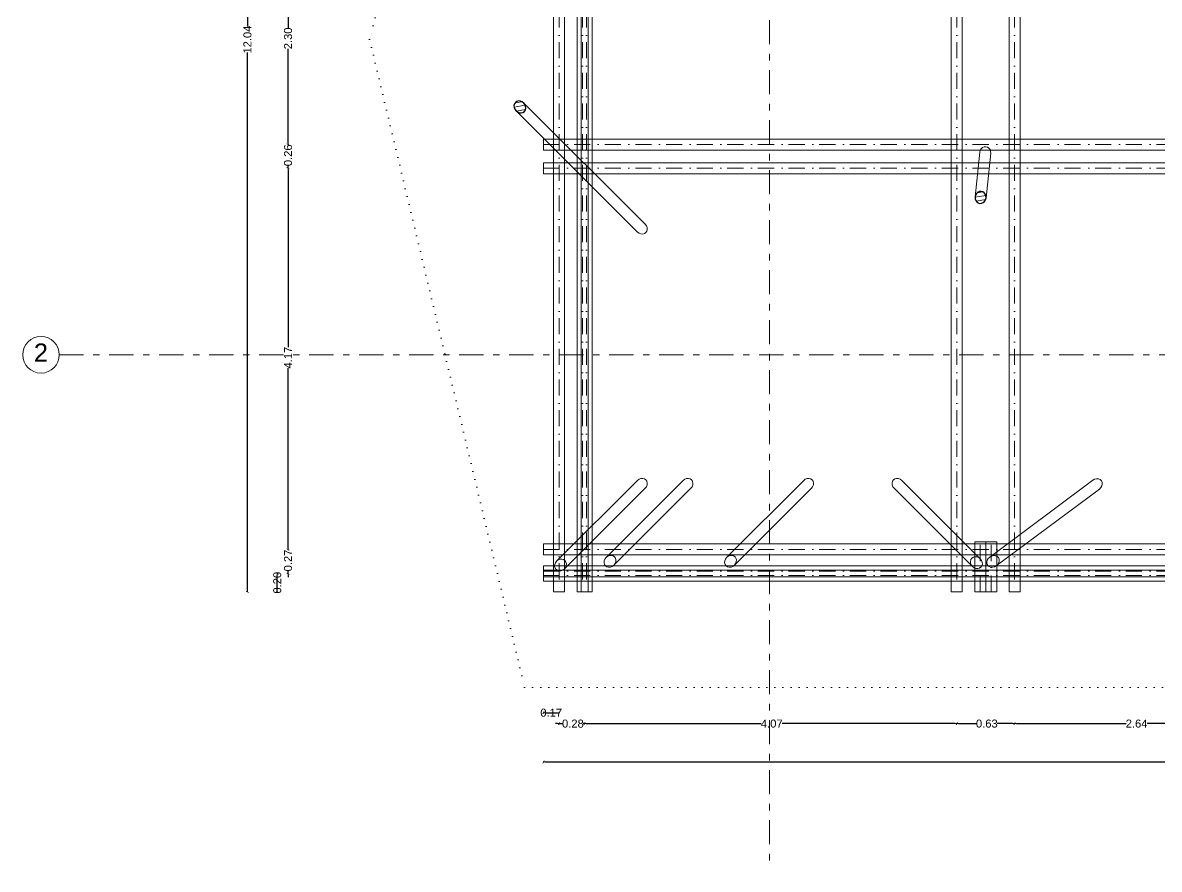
# Model space of a CAD drawing. Header units: millimetres. Extents: x -71878 to 121433, y -67383 to 83273.
# Drawn here: x 89105 to 101535, y -26518 to -17262 of the extents above; entities that cross this region are included whole.
import ezdxf

# ---------------------------------------------------------------- set-up
doc = ezdxf.new("R2010")
doc.units = ezdxf.units.MM
doc.header["$MEASUREMENT"] = 0
doc.set_wipeout_variables(frame=1)
for name, pattern in [('Dense Dotted', [88.194442, 0, -88.194442]), ('Dot & Dashed', [335.138881, 176.388884, -88.194442, 0, -70.555556]), ('Double Dashed', [546.805537, 264.583325, -105.833328, 70.555556, -105.833328]), ('Wipeout_Contour', [1000, 0, -1000])]:
    doc.linetypes.add(name, pattern=pattern)
for name, color, linetype, lineweight in [('ACOTACIONES', 7, 'Continuous', 9), ('COLUMNAS_Pluma_Nº__1', 7, 'Continuous', 0), ('COLUMNAS_Pluma_Nº__6', 255, 'Continuous', 0), ('COLUMNAS_Pluma_Nº__81', 7, 'Continuous', 30), ('EJES_Pluma_Nº__21', 7, 'Continuous', 5), ('SANITARIAS_Pluma_Nº__61', 7, 'Continuous', 20), ('Vigas_Pluma_Nº__21', 7, 'Continuous', 5)]:
    doc.layers.add(name, color=color, linetype=linetype, lineweight=lineweight)
doc.layers.add('COLUMNAS', color=7, linetype='Continuous')
doc.layers.add('Vigas_Pluma_Nº__24', color=7, linetype='Continuous', lineweight=5, true_color=0x969696)
doc.styles.add('Estilo_Generado_1', font='swiss.ttf')
doc.styles.add('Estilo_Generado_2', font='Arial.ttf')
doc.dimstyles.new('Estilo_Generado__1', dxfattribs={"dimtxt": 87.5, "dimasz": 19, "dimexe": 0.18, "dimexo": 0, "dimgap": 0.09, "dimtad": 0, "dimlfac": 0.001, "dimzin": 0, "dimdsep": 46, "dimtxsty": 'Estilo_Generado_2', "dimblk": 'ARROWHEAD_2', "dimblk1": 'ARROWHEAD_2', "dimblk2": 'ARROWHEAD_2', "dimcen": 0.09, "dimse1": 1, "dimse2": 1, "dimclrd": 7, "dimclre": 7, "dimclrt": 7, "dimadec": 0, "dimazin": 0, "dimtfac": 1, "dimtmove": 0, "dimatfit": 3, "dimfxl": 1, "dimtolj": 1, "dimtzin": 0, "dimarcsym": 0})
doc.dimstyles.new('Estilo_Generado__2', dxfattribs={"dimtxt": 87.5, "dimasz": 19, "dimexe": 0.18, "dimexo": 0, "dimgap": 0.09, "dimtad": 0, "dimlfac": 0.001, "dimzin": 0, "dimdsep": 46, "dimtxsty": 'Estilo_Generado_2', "dimblk": 'ARROWHEAD_2', "dimblk1": 'ARROWHEAD_2', "dimblk2": 'ARROWHEAD_2', "dimcen": 0.09, "dimse1": 1, "dimse2": 1, "dimclrd": 7, "dimclre": 7, "dimclrt": 7, "dimadec": 0, "dimazin": 0, "dimtfac": 1, "dimtmove": 0, "dimatfit": 3, "dimfxl": 1, "dimtolj": 1, "dimtzin": 0, "dimarcsym": 0})
pattern_1 = [(10, (67552.546, -19095.84), (-7.81417, 44.31635), [])]

# ---------------------------------------------------------------- blocks, each defined once
blk = doc.blocks.new('ARROWHEAD_2')
at = {"color": 0, "linetype": 'Continuous', "lineweight": 0}
for p, q in [((0, 0), (-1, 0)), ((-0.38, -0.66), (0.38, 0.66))]:
    blk.add_line(p, q, dxfattribs=at)
blk = doc.blocks.new('*D623')
at = {"layer": 'ACOTACIONES', "color": 7, "linetype": 'Continuous', "lineweight": -2, "transparency": 16777216}
for p, q in [((91563, -11459), (91563, -17302)), ((91563, -23465), (91563, -17589))]:
    blk.add_line(p, q, dxfattribs=at)
at = {"layer": 'Defpoints', "color": 0, "linetype": 'Continuous', "transparency": 16777216}
for p in [(91563, -11440), (94911, -11440), (94911, -23484)]:
    blk.add_point(p, dxfattribs=at)
at = {"layer": 'ACOTACIONES', "color": 7, "linetype": 'Continuous', "lineweight": -2, "transparency": 16777216, "xscale": 19, "yscale": 19, "zscale": 19}
for p, rotation in [((91563, -11440), 90), ((91563, -23484), 270)]:
    blk.add_blockref('ARROWHEAD_2', p, dxfattribs=dict(at, rotation=rotation))
at = {"layer": 'ACOTACIONES', "color": 7, "linetype": 'Continuous', "transparency": 16777216, "insert": (91563, -17446), "char_height": 87.5, "attachment_point": 5, "rotation": 90, "style": 'Estilo_Generado_2'}
blk.add_mtext('\\A1;12.04', dxfattribs=at)
blk = doc.blocks.new('*D624')
at = {"layer": 'ACOTACIONES', "color": 7, "linetype": 'Continuous', "lineweight": -2, "transparency": 16777216}
for p, q in [((92007, -23002), (92007, -22983)), ((92007, -23021), (92007, -23029)), ((92007, -23288), (92007, -23255)), ((92007, -23307), (92007, -23326))]:
    blk.add_line(p, q, dxfattribs=at)
at = {"layer": 'Defpoints', "color": 0, "linetype": 'Continuous', "transparency": 16777216}
for p in [(92007, -23021), (94799, -23021), (94799, -23288)]:
    blk.add_point(p, dxfattribs=at)
at = {"layer": 'ACOTACIONES', "color": 7, "linetype": 'Continuous', "lineweight": -2, "transparency": 16777216, "xscale": 19, "yscale": 19, "zscale": 19}
for p, rotation in [((92007, -23021), 270), ((92007, -23288), 90)]:
    blk.add_blockref('ARROWHEAD_2', p, dxfattribs=dict(at, rotation=rotation))
at = {"layer": 'ACOTACIONES', "color": 7, "linetype": 'Continuous', "transparency": 16777216, "insert": (92007, -23142), "char_height": 87.5, "attachment_point": 5, "rotation": 90, "style": 'Estilo_Generado_2'}
blk.add_mtext('\\A1;0.27', dxfattribs=at)
blk = doc.blocks.new('*D625')
at = {"layer": 'ACOTACIONES', "color": 7, "linetype": 'Continuous', "lineweight": -2, "transparency": 16777216}
for p, q in [((92007, -18871), (92007, -20809)), ((92007, -23002), (92007, -21040))]:
    blk.add_line(p, q, dxfattribs=at)
at = {"layer": 'Defpoints', "color": 0, "linetype": 'Continuous', "transparency": 16777216}
for p in [(92007, -18852), (94799, -18852), (94799, -23021)]:
    blk.add_point(p, dxfattribs=at)
at = {"layer": 'ACOTACIONES', "color": 7, "linetype": 'Continuous', "lineweight": -2, "transparency": 16777216, "xscale": 19, "yscale": 19, "zscale": 19}
for p, rotation in [((92007, -18852), 90), ((92007, -23021), 270)]:
    blk.add_blockref('ARROWHEAD_2', p, dxfattribs=dict(at, rotation=rotation))
at = {"layer": 'ACOTACIONES', "color": 7, "linetype": 'Continuous', "transparency": 16777216, "insert": (92007, -20924), "char_height": 87.5, "attachment_point": 5, "rotation": 90, "style": 'Estilo_Generado_2'}
blk.add_mtext('\\A1;4.17', dxfattribs=at)
blk = doc.blocks.new('*D626')
at = {"layer": 'ACOTACIONES', "color": 7, "linetype": 'Continuous', "lineweight": -2, "transparency": 16777216}
for p, q in [((92007, -18575), (92007, -18556)), ((92007, -18594), (92007, -18598)), ((92007, -18852), (92007, -18824)), ((92007, -18871), (92007, -18890))]:
    blk.add_line(p, q, dxfattribs=at)
at = {"layer": 'Defpoints', "color": 0, "linetype": 'Continuous', "transparency": 16777216}
for p in [(92007, -18594), (94799, -18594), (94799, -18852)]:
    blk.add_point(p, dxfattribs=at)
at = {"layer": 'ACOTACIONES', "color": 7, "linetype": 'Continuous', "lineweight": -2, "transparency": 16777216, "xscale": 19, "yscale": 19, "zscale": 19}
for p, rotation in [((92007, -18594), 270), ((92007, -18852), 90)]:
    blk.add_blockref('ARROWHEAD_2', p, dxfattribs=dict(at, rotation=rotation))
at = {"layer": 'ACOTACIONES', "color": 7, "linetype": 'Continuous', "transparency": 16777216, "insert": (92007, -18711), "char_height": 87.5, "attachment_point": 5, "rotation": 90, "style": 'Estilo_Generado_2'}
blk.add_mtext('\\A1;0.26', dxfattribs=at)
blk = doc.blocks.new('*D627')
at = {"layer": 'ACOTACIONES', "color": 7, "linetype": 'Continuous', "lineweight": -2, "transparency": 16777216}
for p, q in [((92007, -16316), (92007, -17319)), ((92007, -18575), (92007, -17548))]:
    blk.add_line(p, q, dxfattribs=at)
at = {"layer": 'Defpoints', "color": 0, "linetype": 'Continuous', "transparency": 16777216}
for p in [(92007, -16297), (94799, -16297), (94799, -18594)]:
    blk.add_point(p, dxfattribs=at)
at = {"layer": 'ACOTACIONES', "color": 7, "linetype": 'Continuous', "lineweight": -2, "transparency": 16777216, "xscale": 19, "yscale": 19, "zscale": 19}
for p, rotation in [((92007, -16297), 90), ((92007, -18594), 270)]:
    blk.add_blockref('ARROWHEAD_2', p, dxfattribs=dict(at, rotation=rotation))
at = {"layer": 'ACOTACIONES', "color": 7, "linetype": 'Continuous', "transparency": 16777216, "insert": (92007, -17433), "char_height": 87.5, "attachment_point": 5, "rotation": 90, "style": 'Estilo_Generado_2'}
blk.add_mtext('\\A1;2.30', dxfattribs=at)
blk = doc.blocks.new('*D631')
at = {"layer": 'ACOTACIONES', "color": 7, "linetype": 'Continuous', "lineweight": -2, "transparency": 16777216}
blk.add_line((91889, -23465), (91889, -23305), dxfattribs=at)
at = {"layer": 'Defpoints', "color": 0, "linetype": 'Continuous', "transparency": 16777216}
for p in [(91889, -23286), (94799, -23286), (94911, -23484)]:
    blk.add_point(p, dxfattribs=at)
at = {"layer": 'ACOTACIONES', "color": 7, "linetype": 'Continuous', "lineweight": -2, "transparency": 16777216, "xscale": 19, "yscale": 19, "zscale": 19}
for p, rotation in [((91889, -23286), 90), ((91889, -23484), 270)]:
    blk.add_blockref('ARROWHEAD_2', p, dxfattribs=dict(at, rotation=rotation))
at = {"layer": 'ACOTACIONES', "color": 7, "linetype": 'Continuous', "transparency": 16777216, "insert": (91889, -23385), "char_height": 87.5, "attachment_point": 5, "rotation": 90, "style": 'Estilo_Generado_2'}
blk.add_mtext('\\A1;0.20', dxfattribs=at)
blk = doc.blocks.new('*D633')
at = {"layer": 'ACOTACIONES', "color": 7, "linetype": 'Continuous', "lineweight": -2, "transparency": 16777216}
blk.add_line((94818, -24807), (94952, -24807), dxfattribs=at)
at = {"layer": 'Defpoints', "color": 0, "linetype": 'Continuous', "transparency": 16777216}
for p in [(94799, -23367), (94971, -23484), (94971, -24807)]:
    blk.add_point(p, dxfattribs=at)
at = {"layer": 'ACOTACIONES', "color": 7, "linetype": 'Continuous', "lineweight": -2, "transparency": 16777216, "xscale": 19, "yscale": 19, "zscale": 19, "rotation": 180}
blk.add_blockref('ARROWHEAD_2', (94799, -24807), dxfattribs=at)
at = {"layer": 'ACOTACIONES', "color": 7, "linetype": 'Continuous', "lineweight": -2, "transparency": 16777216, "xscale": 19, "yscale": 19, "zscale": 19}
blk.add_blockref('ARROWHEAD_2', (94971, -24807), dxfattribs=at)
at = {"layer": 'ACOTACIONES', "color": 7, "linetype": 'Continuous', "transparency": 16777216, "insert": (94885, -24807), "char_height": 87.5, "attachment_point": 5, "style": 'Estilo_Generado_2'}
blk.add_mtext('\\A1;0.17', dxfattribs=at)
blk = doc.blocks.new('*D634')
at = {"layer": 'ACOTACIONES', "color": 7, "linetype": 'Continuous', "lineweight": -2, "transparency": 16777216}
for p, q in [((94952, -24926), (94933, -24926)), ((94971, -24926), (95009, -24926)), ((95248, -24926), (95235, -24926)), ((95267, -24926), (95286, -24926))]:
    blk.add_line(p, q, dxfattribs=at)
at = {"layer": 'Defpoints', "color": 0, "linetype": 'Continuous', "transparency": 16777216}
for p in [(94971, -23484), (95248, -23484), (95248, -24926)]:
    blk.add_point(p, dxfattribs=at)
at = {"layer": 'ACOTACIONES', "color": 7, "linetype": 'Continuous', "lineweight": -2, "transparency": 16777216, "xscale": 19, "yscale": 19, "zscale": 19}
blk.add_blockref('ARROWHEAD_2', (94971, -24926), dxfattribs=at)
at = {"layer": 'ACOTACIONES', "color": 7, "linetype": 'Continuous', "lineweight": -2, "transparency": 16777216, "xscale": 19, "yscale": 19, "zscale": 19, "rotation": 180}
blk.add_blockref('ARROWHEAD_2', (95248, -24926), dxfattribs=at)
at = {"layer": 'ACOTACIONES', "color": 7, "linetype": 'Continuous', "transparency": 16777216, "insert": (95122, -24926), "char_height": 87.5, "attachment_point": 5, "style": 'Estilo_Generado_2'}
blk.add_mtext('\\A1;0.28', dxfattribs=at)
blk = doc.blocks.new('*D635')
at = {"layer": 'ACOTACIONES', "color": 7, "linetype": 'Continuous', "lineweight": -2, "transparency": 16777216}
for p, q in [((95267, -24926), (97181, -24926)), ((99301, -24926), (97412, -24926))]:
    blk.add_line(p, q, dxfattribs=at)
at = {"layer": 'Defpoints', "color": 0, "linetype": 'Continuous', "transparency": 16777216}
for p in [(95248, -23484), (99320, -23484), (99320, -24926)]:
    blk.add_point(p, dxfattribs=at)
at = {"layer": 'ACOTACIONES', "color": 7, "linetype": 'Continuous', "lineweight": -2, "transparency": 16777216, "xscale": 19, "yscale": 19, "zscale": 19, "rotation": 180}
blk.add_blockref('ARROWHEAD_2', (95248, -24926), dxfattribs=at)
at = {"layer": 'ACOTACIONES', "color": 7, "linetype": 'Continuous', "lineweight": -2, "transparency": 16777216, "xscale": 19, "yscale": 19, "zscale": 19}
blk.add_blockref('ARROWHEAD_2', (99320, -24926), dxfattribs=at)
at = {"layer": 'ACOTACIONES', "color": 7, "linetype": 'Continuous', "transparency": 16777216, "insert": (97297, -24926), "char_height": 87.5, "attachment_point": 5, "style": 'Estilo_Generado_2'}
blk.add_mtext('\\A1;4.07', dxfattribs=at)
blk = doc.blocks.new('*D636')
at = {"layer": 'ACOTACIONES', "color": 7, "linetype": 'Continuous', "lineweight": -2, "transparency": 16777216}
for p, q in [((99339, -24926), (99536, -24926)), ((99934, -24926), (99762, -24926))]:
    blk.add_line(p, q, dxfattribs=at)
at = {"layer": 'Defpoints', "color": 0, "linetype": 'Continuous', "transparency": 16777216}
for p in [(99320, -23484), (99953, -23484), (99953, -24926)]:
    blk.add_point(p, dxfattribs=at)
at = {"layer": 'ACOTACIONES', "color": 7, "linetype": 'Continuous', "lineweight": -2, "transparency": 16777216, "xscale": 19, "yscale": 19, "zscale": 19, "rotation": 180}
blk.add_blockref('ARROWHEAD_2', (99320, -24926), dxfattribs=at)
at = {"layer": 'ACOTACIONES', "color": 7, "linetype": 'Continuous', "lineweight": -2, "transparency": 16777216, "xscale": 19, "yscale": 19, "zscale": 19}
blk.add_blockref('ARROWHEAD_2', (99953, -24926), dxfattribs=at)
at = {"layer": 'ACOTACIONES', "color": 7, "linetype": 'Continuous', "transparency": 16777216, "insert": (99649, -24926), "char_height": 87.5, "attachment_point": 5, "style": 'Estilo_Generado_2'}
blk.add_mtext('\\A1;0.63', dxfattribs=at)
blk = doc.blocks.new('*D637')
at = {"layer": 'ACOTACIONES', "color": 7, "linetype": 'Continuous', "lineweight": -2, "transparency": 16777216}
for p, q in [((99972, -24926), (101172, -24926)), ((102577, -24926), (101402, -24926))]:
    blk.add_line(p, q, dxfattribs=at)
at = {"layer": 'Defpoints', "color": 0, "linetype": 'Continuous', "transparency": 16777216}
for p in [(99953, -23484), (102596, -23484), (102596, -24926)]:
    blk.add_point(p, dxfattribs=at)
at = {"layer": 'ACOTACIONES', "color": 7, "linetype": 'Continuous', "lineweight": -2, "transparency": 16777216, "xscale": 19, "yscale": 19, "zscale": 19, "rotation": 180}
blk.add_blockref('ARROWHEAD_2', (99953, -24926), dxfattribs=at)
at = {"layer": 'ACOTACIONES', "color": 7, "linetype": 'Continuous', "lineweight": -2, "transparency": 16777216, "xscale": 19, "yscale": 19, "zscale": 19}
blk.add_blockref('ARROWHEAD_2', (102596, -24926), dxfattribs=at)
at = {"layer": 'ACOTACIONES', "color": 7, "linetype": 'Continuous', "transparency": 16777216, "insert": (101287, -24926), "char_height": 87.5, "attachment_point": 5, "style": 'Estilo_Generado_2'}
blk.add_mtext('\\A1;2.64', dxfattribs=at)
blk = doc.blocks.new('*D644')
at = {"layer": 'ACOTACIONES', "color": 7, "linetype": 'Continuous', "lineweight": -2, "transparency": 16777216}
for p, q in [((94818, -25345), (102612, -25345)), ((110661, -25345), (102899, -25345))]:
    blk.add_line(p, q, dxfattribs=at)
at = {"layer": 'Defpoints', "color": 0, "linetype": 'Continuous', "transparency": 16777216}
for p in [(94799, -23367), (110680, -23367), (110680, -25345)]:
    blk.add_point(p, dxfattribs=at)
at = {"layer": 'ACOTACIONES', "color": 7, "linetype": 'Continuous', "lineweight": -2, "transparency": 16777216, "xscale": 19, "yscale": 19, "zscale": 19, "rotation": 180}
blk.add_blockref('ARROWHEAD_2', (94799, -25345), dxfattribs=at)
at = {"layer": 'ACOTACIONES', "color": 7, "linetype": 'Continuous', "lineweight": -2, "transparency": 16777216, "xscale": 19, "yscale": 19, "zscale": 19}
blk.add_blockref('ARROWHEAD_2', (110680, -25345), dxfattribs=at)
at = {"layer": 'ACOTACIONES', "color": 7, "linetype": 'Continuous', "transparency": 16777216, "insert": (102756, -25345), "char_height": 87.5, "attachment_point": 5, "style": 'Estilo_Generado_2'}
blk.add_mtext('\\A1;15.88', dxfattribs=at)

msp = doc.modelspace()

# ---------------------------------------------------------------- linework, layer by layer
at = {"layer": 'COLUMNAS_Pluma_Nº__1', "linetype": 'Continuous', "flags": 128}
for points in [[(94584.709, -18139.656), (95912.745, -19465.232)], [(94499.935, -18224.587), (95827.971, -19550.164)], [(99691.039, -18688.488), (99690.205, -18668.149), (99683.612, -18649.194), (99671.903, -18633.475), (99656.227, -18622.534), (99638.116, -18617.439), (99619.344, -18618.691), (99601.749, -18626.166), (99587.052, -18639.133), (99576.693, -18656.323), (99571.685, -18676.053)], [(99571.685, -18676.053), (99520.66, -19165.792)], [(99691.039, -18688.488), (99640.014, -19178.228)], [(95912.745, -19465.232), (95925.823, -19482.436), (95933.472, -19502.111), (95934.943, -19522.334), (95930.092, -19541.124), (95919.393, -19556.643), (95903.895, -19567.37), (95885.114, -19572.256), (95864.889, -19570.822), (95845.198, -19563.21), (95827.971, -19550.164)], [(95827.971, -22267.441), (95845.198, -22254.395), (95864.889, -22246.783), (95885.114, -22245.349), (95903.895, -22250.236), (95919.393, -22260.963), (95930.092, -22276.481), (95934.943, -22295.271), (95933.472, -22315.494), (95925.823, -22335.17), (95912.745, -22352.373)], [(96327.971, -22267.441), (96345.198, -22254.395), (96364.889, -22246.783), (96385.114, -22245.349), (96403.895, -22250.236), (96419.393, -22260.963), (96430.092, -22276.481), (96434.943, -22295.271), (96433.472, -22315.494), (96425.823, -22335.17), (96412.745, -22352.373)], [(97646.178, -22267.441), (97663.406, -22254.395), (97683.096, -22246.783), (97703.321, -22245.349), (97722.102, -22250.236), (97737.601, -22260.963), (97748.299, -22276.481), (97753.15, -22295.271), (97751.679, -22315.494), (97744.031, -22335.17), (97730.953, -22352.373)], [(98635.008, -22352.373), (98621.93, -22335.17), (98614.281, -22315.494), (98612.811, -22295.271), (98617.662, -22276.481), (98628.36, -22260.963), (98643.858, -22250.236), (98662.64, -22245.349), (98682.865, -22246.783), (98702.555, -22254.395), (98719.782, -22267.441)], [(94944.085, -23149.691), (95827.971, -22267.441)], [(95028.859, -23234.622), (95912.745, -22352.373)], [(96327.971, -22267.441), (95485.226, -23108.626)], [(96412.745, -22352.373), (95570, -23193.558)], [(96803.433, -23108.626), (97646.178, -22267.441)], [(96888.207, -23193.558), (97730.953, -22352.373)], [(99492.822, -23208.597), (98635.008, -22352.373)], [(99577.596, -23123.666), (98719.782, -22267.441)], [(99681.004, -23104.399), (100808.097, -22264.983)], [(99752.681, -23200.64), (100879.774, -22361.224)], [(100808.097, -22264.983), (100827.746, -22254.011), (100848.979, -22248.823), (100869.719, -22249.928), (100887.935, -22257.216), (100901.844, -22269.976), (100910.084, -22286.956), (100911.85, -22306.497), (100906.967, -22326.684), (100895.915, -22345.542), (100879.774, -22361.224)]]:
    msp.add_lwpolyline(points, dxfattribs=at)
for points in [[(95583.078, -23176.355), (95590.727, -23156.679), (95592.197, -23136.456), (95587.346, -23117.666), (95576.648, -23102.147), (95561.15, -23091.42), (95542.368, -23086.534), (95522.143, -23087.968), (95502.453, -23095.58), (95485.226, -23108.626), (95472.147, -23125.829), (95464.499, -23145.505), (95463.028, -23165.728), (95467.879, -23184.518), (95478.578, -23200.036), (95494.076, -23210.763), (95512.857, -23215.649), (95533.082, -23214.216), (95552.772, -23206.604), (95570, -23193.558)], [(96888.207, -23193.558), (96870.98, -23206.604), (96851.29, -23214.216), (96831.064, -23215.649), (96812.283, -23210.763), (96796.785, -23200.036), (96786.086, -23184.518), (96781.235, -23165.728), (96782.706, -23145.505), (96790.355, -23125.829), (96803.433, -23108.626), (96820.66, -23095.58), (96840.35, -23087.968), (96860.576, -23086.534), (96879.357, -23091.42), (96894.855, -23102.147), (96905.553, -23117.666), (96910.405, -23136.456), (96908.934, -23156.679), (96901.285, -23176.355)], [(99577.596, -23123.666), (99590.674, -23140.869), (99598.323, -23160.545), (99599.794, -23180.768), (99594.942, -23199.558), (99584.244, -23215.076), (99568.746, -23225.803), (99549.965, -23230.689), (99529.739, -23229.256), (99510.049, -23221.644), (99492.822, -23208.597), (99479.744, -23191.394), (99472.095, -23171.718), (99470.624, -23151.496), (99475.475, -23132.706), (99486.174, -23117.187), (99501.672, -23106.46), (99520.453, -23101.574), (99540.678, -23103.007), (99560.369, -23110.62)], [(99752.681, -23200.64), (99733.033, -23211.612), (99711.799, -23216.8), (99691.059, -23215.695), (99672.844, -23208.407), (99658.935, -23195.647), (99650.694, -23178.666), (99648.929, -23159.126), (99653.811, -23138.939), (99664.864, -23120.081), (99681.004, -23104.399), (99700.653, -23093.427), (99721.886, -23088.239), (99742.626, -23089.344), (99760.842, -23096.633), (99774.751, -23109.392), (99782.991, -23126.373), (99784.757, -23145.913), (99779.874, -23166.1), (99768.822, -23184.958)], [(95028.859, -23234.622), (95011.631, -23247.669), (94991.941, -23255.281), (94971.716, -23256.714), (94952.935, -23251.828), (94937.436, -23241.101), (94926.738, -23225.583), (94921.887, -23206.793), (94923.358, -23186.57), (94931.006, -23166.894), (94944.085, -23149.691), (94961.312, -23136.645), (94981.002, -23129.032), (95001.227, -23127.599), (95020.009, -23132.485), (95035.507, -23143.212), (95046.205, -23158.73), (95051.056, -23177.521), (95049.586, -23197.743), (95041.937, -23217.419)]]:
    msp.add_lwpolyline(points, close=True, dxfattribs=at)
at = {"layer": 'EJES_Pluma_Nº__21', "linetype": 'Double Dashed'}
for p, q in [((97273.877, -8483.159), (97273.877, -26518.433)), ((89505.306, -20892.695), (114107.745, -20892.695))]:
    msp.add_line(p, q, dxfattribs=at)
at = {"layer": 'EJES_Pluma_Nº__21', "linetype": 'Continuous'}
msp.add_circle((89305.306, -20892.695), 200, dxfattribs=at)
at = {"layer": 'SANITARIAS_Pluma_Nº__61', "linetype": 'Dense Dotted'}
for p, q in [((94701.654, -10363.335), (92898.941, -17446.205)), ((92898.941, -17446.205), (94593.766, -24529.074)), ((94593.766, -24529.074), (110597.423, -24529.074))]:
    msp.add_line(p, q, dxfattribs=at)
at = {"layer": 'Vigas_Pluma_Nº__21', "linetype": 'Continuous'}
for p, q in [((94911.199, -11439.601), (94911.199, -23483.543)), ((95031.199, -11439.601), (95031.199, -23483.543)), ((95167.283, -11439.601), (95167.283, -23483.543)), ((95212.524, -11439.601), (95212.524, -23483.543)), ((95287.283, -11439.601), (95287.283, -23483.543)), ((95332.524, -11439.601), (95332.524, -23483.543)), ((99260.471, -11439.601), (99260.471, -23483.543)), ((99380.471, -11439.601), (99380.471, -23483.543)), ((99892.639, -11439.601), (99892.639, -23483.543)), ((100012.639, -11439.601), (100012.639, -23483.543)), ((94799.453, -18534.021), (110680.497, -18534.021)), ((94799.453, -18654.021), (94799.453, -18534.021)), ((94799.453, -18654.021), (110680.497, -18654.021)), ((94799.453, -18792.387), (110680.497, -18792.387)), ((94799.453, -18912.387), (94799.453, -18792.387)), ((94799.453, -18912.387), (110680.497, -18912.387)), ((94799.453, -22960.935), (110680.497, -22960.935)), ((94799.453, -23080.935), (94799.453, -22960.935)), ((99636.555, -22939.568), (99516.555, -22939.568)), ((99516.555, -23483.543), (99516.555, -22939.568)), ((99636.555, -23483.543), (99636.555, -22939.568)), ((99756.555, -22939.568), (99636.555, -22939.568)), ((99636.555, -23483.543), (99636.555, -22939.568)), ((99756.555, -23483.543), (99756.555, -22939.568)), ((94799.453, -23080.935), (110680.497, -23080.935)), ((94799.453, -23200.317), (110680.497, -23200.317)), ((94799.453, -23320.317), (94799.453, -23200.317)), ((94799.453, -23247.21), (110680.497, -23247.21)), ((94799.453, -23367.21), (94799.453, -23247.21)), ((94799.453, -23320.317), (110680.497, -23320.317)), ((94799.453, -23367.21), (110680.497, -23367.21)), ((94911.199, -23483.543), (95031.199, -23483.543)), ((95167.283, -23483.543), (95287.283, -23483.543)), ((95212.524, -23483.543), (95332.524, -23483.543)), ((99260.471, -23483.543), (99380.471, -23483.543)), ((99636.555, -23483.543), (99516.555, -23483.543)), ((99756.555, -23483.543), (99636.555, -23483.543)), ((99892.639, -23483.543), (100012.639, -23483.543))]:
    msp.add_line(p, q, dxfattribs=at)
at = {"layer": 'Vigas_Pluma_Nº__24', "linetype": 'Dot & Dashed'}
for p, q in [((94971.199, -11439.601), (94971.199, -23483.543)), ((95227.283, -11439.601), (95227.283, -23483.543)), ((95272.524, -11439.601), (95272.524, -23483.543)), ((99320.471, -11439.601), (99320.471, -23483.543)), ((99952.639, -11439.601), (99952.639, -23483.543)), ((94799.453, -18594.021), (110680.497, -18594.021)), ((94799.453, -18852.387), (110680.497, -18852.387)), ((99576.555, -23483.543), (99576.555, -22939.568)), ((99696.555, -23483.543), (99696.555, -22939.568)), ((94799.453, -23020.935), (110680.497, -23020.935)), ((94799.453, -23260.317), (110680.497, -23260.317)), ((94799.453, -23307.21), (110680.497, -23307.21))]:
    msp.add_line(p, q, dxfattribs=at)

# ---------------------------------------------------------------- texts
at = {"layer": 'EJES_Pluma_Nº__21', "linetype": 'Continuous', "insert": (89226.786, -20869.162), "char_height": 200, "attachment_point": 4, "style": 'Estilo_Generado_1'}
msp.add_mtext('\\A1;{\\fSwis721 BT|b0|i0|c0|p34;2}', dxfattribs=at)

# ---------------------------------------------------------------- dimensions: what is measured, and where the dimension line sits
at = {"layer": 'ACOTACIONES', "linetype": 'Continuous'}
for base, p1, p2, picture, middle in [((91562.749, -11439.601), (94911.199, -23483.543), (94911.199, -11439.601), '*D623', (91562.749, -17445.719)), ((92007.211, -16297.029), (94799.453, -18594.021), (94799.453, -16297.029), '*D627', (92007.211, -17433.188)), ((92007.211, -18594.021), (94799.453, -18852.387), (94799.453, -18594.021), '*D626', (92007.211, -18710.867)), ((92007.211, -18852.387), (94799.453, -23020.935), (94799.453, -18852.387), '*D625', (92007.211, -20924.325)), ((92007.211, -23020.935), (94799.453, -23288.487), (94799.453, -23020.935), '*D624', (92007.211, -23142.374)), ((91889.086, -23286.274), (94911.199, -23483.543), (94799.453, -23286.274), '*D631', (91889.086, -23384.909))]:
    dim = msp.add_linear_dim(base=base, p1=p1, p2=p2, angle=90, dimstyle='Estilo_Generado__1', dxfattribs=at)
    dim.commit()
    dim.dimension.update_dxf_attribs({"geometry": picture, "text_midpoint": middle, "dimtype": 160, "text_rotation": 90})
for base, p1, p2, picture, middle in [((94971.199, -24807.392), (94799.453, -23367.21), (94971.199, -23483.543), '*D633', (94885.326, -24807.392)), ((110680.497, -25345.429), (94799.453, -23367.21), (110680.497, -23367.21), '*D644', (102755.828, -25345.429)), ((95248.335, -24925.517), (94971.199, -23483.543), (95248.335, -23483.543), '*D634', (95122.103, -24925.517)), ((99320.471, -24925.517), (95248.335, -23483.543), (99320.471, -23483.543), '*D635', (97296.739, -24925.517)), ((99952.639, -24925.517), (99320.471, -23483.543), (99952.639, -23483.543), '*D636', (99648.892, -24925.517)), ((102596.464, -24925.517), (99952.639, -23483.543), (102596.464, -23483.543), '*D637', (101286.888, -24925.517))]:
    dim = msp.add_linear_dim(base=base, p1=p1, p2=p2, dimstyle='Estilo_Generado__2', dxfattribs=at)
    dim.commit()
    dim.dimension.update_dxf_attribs({"geometry": picture, "text_midpoint": middle, "dimtype": 160})

# ---------------------------------------------------------------- next in the draw order: wipeouts: each hides what was drawn before it
at = {"color": 254, "linetype": 'Wipeout_Contour', "lineweight": 0, "ltscale": 540105.57166}
msp.add_wipeout([(94499.935, -18224.587), (94517.162, -18237.633), (94536.852, -18245.246), (94557.078, -18246.679), (94575.859, -18241.793), (94591.357, -18231.066), (94602.056, -18215.548), (94606.907, -18196.758), (94605.436, -18176.535), (94597.787, -18156.859), (94584.709, -18139.656), (94567.482, -18126.61), (94547.792, -18118.997), (94527.566, -18117.564), (94508.785, -18122.45), (94493.287, -18133.177), (94482.589, -18148.695), (94477.737, -18167.485), (94479.208, -18187.708), (94486.857, -18207.384)], dxfattribs=at).dxf.layer = 'COLUMNAS'
at = {"color": 254, "linetype": 'Wipeout_Contour', "lineweight": 0, "ltscale": 640558.318538}
msp.add_wipeout([(99639.181, -19157.889), (99632.587, -19138.934), (99620.879, -19123.215), (99605.202, -19112.274), (99587.092, -19107.179), (99568.32, -19108.431), (99550.725, -19115.906), (99536.028, -19128.873), (99525.668, -19146.063), (99520.66, -19165.792), (99521.494, -19186.131), (99528.088, -19205.086), (99539.796, -19220.805), (99555.472, -19231.746), (99573.583, -19236.841), (99592.355, -19235.589), (99609.95, -19228.114), (99624.647, -19215.147), (99635.006, -19197.957), (99640.014, -19178.228)], dxfattribs=at).dxf.layer = 'COLUMNAS'

# ---------------------------------------------------------------- next in the draw order: hatches: boundary and pattern name
at = {"layer": 'COLUMNAS_Pluma_Nº__6', "linetype": 'Continuous'}
h = msp.add_hatch(dxfattribs=at)
h.set_pattern_fill('WOOD_0004', color=256, style=0, pattern_type=2)
h.set_pattern_definition(pattern_1)
h.paths.add_polyline_path([(94499.935, -18224.587), (94517.162, -18237.633), (94536.852, -18245.246), (94557.078, -18246.679), (94575.859, -18241.793), (94591.357, -18231.066), (94602.056, -18215.548), (94606.907, -18196.758), (94605.436, -18176.535), (94597.787, -18156.859), (94584.709, -18139.656), (94567.482, -18126.61), (94547.792, -18118.997), (94527.566, -18117.564), (94508.785, -18122.45), (94493.287, -18133.177), (94482.589, -18148.695), (94477.737, -18167.485), (94479.208, -18187.708), (94486.857, -18207.384)])
h = msp.add_hatch(dxfattribs=at)
h.set_pattern_fill('WOOD_0004', color=256, style=0, pattern_type=2)
h.set_pattern_definition(pattern_1)
h.paths.add_polyline_path([(99639.181, -19157.889), (99632.587, -19138.934), (99620.879, -19123.215), (99605.202, -19112.274), (99587.092, -19107.179), (99568.32, -19108.431), (99550.725, -19115.906), (99536.028, -19128.873), (99525.668, -19146.063), (99520.66, -19165.792), (99521.494, -19186.131), (99528.088, -19205.086), (99539.796, -19220.805), (99555.472, -19231.746), (99573.583, -19236.841), (99592.355, -19235.589), (99609.95, -19228.114), (99624.647, -19215.147), (99635.006, -19197.957), (99640.014, -19178.228)])

# ---------------------------------------------------------------- next in the draw order: linework, layer by layer
at = {"layer": 'COLUMNAS_Pluma_Nº__81', "linetype": 'Continuous', "flags": 128}
for points in [[(94527.566, -18117.564), (94508.785, -18122.45), (94493.287, -18133.177), (94482.589, -18148.695), (94477.737, -18167.485), (94479.208, -18187.708), (94486.857, -18207.384), (94499.935, -18224.587), (94517.162, -18237.633), (94536.852, -18245.246), (94557.078, -18246.679), (94575.859, -18241.793), (94591.357, -18231.066), (94602.056, -18215.548), (94606.907, -18196.758), (94605.436, -18176.535), (94597.787, -18156.859), (94584.709, -18139.656), (94567.482, -18126.61), (94547.792, -18118.997)], [(99587.092, -19107.179), (99568.32, -19108.431), (99550.725, -19115.906), (99536.028, -19128.873), (99525.668, -19146.063), (99520.66, -19165.792), (99521.494, -19186.131), (99528.088, -19205.086), (99539.796, -19220.805), (99555.472, -19231.746), (99573.583, -19236.841), (99592.355, -19235.589), (99609.95, -19228.114), (99624.647, -19215.147), (99635.006, -19197.957), (99640.014, -19178.228), (99639.181, -19157.889), (99632.587, -19138.934), (99620.879, -19123.215), (99605.202, -19112.274)]]:
    msp.add_lwpolyline(points, close=True, dxfattribs=at)

doc.saveas('drawing.dxf')
